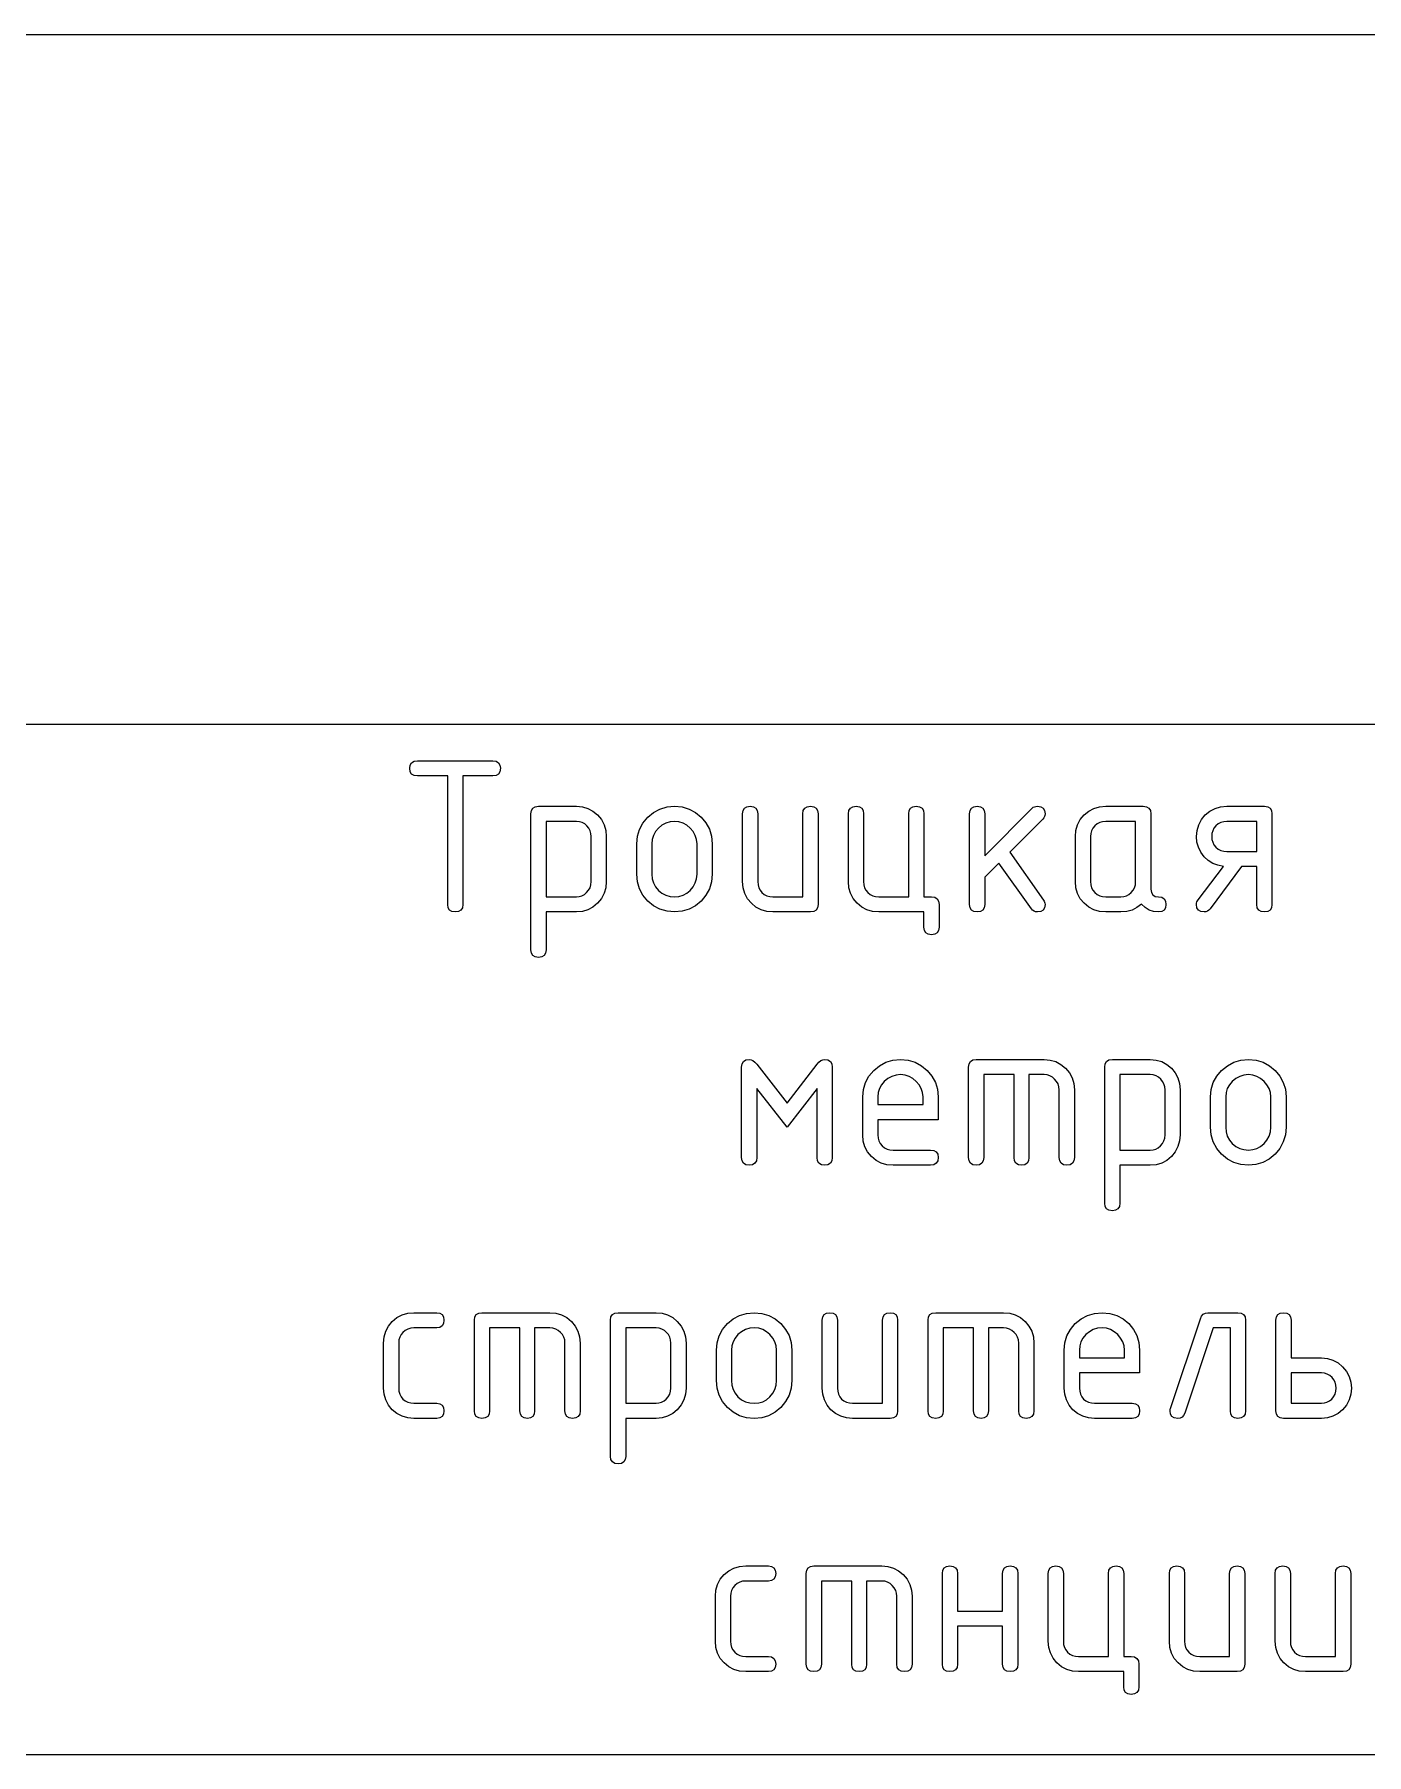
# Model space of a CAD drawing. Header units: millimetres. Extents: x 1 to 1188, y 1 to 840.
# Drawn here: x 1064.93 to 1084.31, y 35.69 to 60.71 of the extents above; entities that cross this region are included whole.
import ezdxf

# ---------------------------------------------------------------- set-up
doc = ezdxf.new("R2010")
doc.units = ezdxf.units.MM
doc.layers.add('GEOMETRY', color=7, linetype='Continuous')
doc.layers.add('TEXT_OUTLINE', color=7, linetype='Continuous')

msp = doc.modelspace()

# ---------------------------------------------------------------- linework, layer by layer
at = {"layer": 'GEOMETRY'}
for points in [[(999.815, 60.714), (1184.79, 60.714)], [(999.815, 50.68), (1064.776, 50.68), (1184.79, 50.68)], [(1070.503, 50.149), (1071.6, 50.149)], [(1070.944, 48.06), (1070.944, 49.928), (1070.503, 49.928)], [(1071.6, 49.928), (1071.165, 49.928), (1071.165, 48.06)], [(1072.154, 47.398), (1072.154, 49.377)], [(1072.265, 49.487), (1072.816, 49.487)], [(1075.233, 48.391), (1075.233, 49.377)], [(1075.454, 49.377), (1075.454, 48.391)], [(1075.674, 48.17), (1076.109, 48.17), (1076.109, 49.377)], [(1076.33, 49.377), (1076.33, 48.06)], [(1076.772, 48.391), (1076.772, 49.377)], [(1076.993, 49.377), (1076.993, 48.391)], [(1077.213, 48.17), (1077.649, 48.17), (1077.649, 49.377)], [(1077.869, 49.377), (1077.869, 48.17), (1077.98, 48.17)], [(1078.534, 48.06), (1078.534, 49.377)], [(1078.754, 48.765), (1079.443, 49.46)], [(1078.754, 49.377), (1078.754, 48.765)], [(1079.597, 49.3), (1079.118, 48.82), (1079.609, 48.12)], [(1080.514, 49.487), (1081.06, 49.487)], [(1081.17, 49.377), (1081.17, 48.28)], [(1082.275, 49.487), (1082.821, 49.487)], [(1082.931, 49.377), (1082.931, 48.06)], [(1072.375, 49.267), (1072.375, 48.17), (1072.816, 48.17)], [(1072.816, 49.267), (1072.375, 49.267)], [(1073.031, 48.391), (1073.031, 49.046)], [(1073.251, 49.046), (1073.251, 48.391)], [(1080.073, 48.391), (1080.073, 49.046)], [(1080.294, 49.046), (1080.294, 48.391)], [(1080.949, 49.267), (1080.514, 49.267)], [(1080.949, 48.391), (1080.949, 49.267)], [(1082.275, 48.831), (1082.711, 48.831), (1082.711, 49.267), (1082.275, 49.267)], [(1073.694, 48.501), (1073.694, 48.942)], [(1073.914, 48.942), (1073.914, 48.501)], [(1074.57, 48.501), (1074.57, 48.942)], [(1074.791, 48.942), (1074.791, 48.501)], [(1079.432, 47.994), (1078.958, 48.661), (1078.754, 48.457), (1078.754, 48.06)], [(1081.856, 48.126), (1082.226, 48.611)], [(1082.711, 48.06), (1082.711, 48.611), (1082.49, 48.611), (1082.033, 47.994)], [(1078.09, 48.06), (1078.09, 47.729)], [(1080.514, 48.17), (1080.734, 48.17)], [(1072.816, 47.95), (1072.375, 47.95), (1072.375, 47.398)], [(1076.22, 47.95), (1075.674, 47.95)], [(1077.869, 47.729), (1077.869, 47.95), (1077.213, 47.95)], [(1080.734, 47.95), (1080.514, 47.95)], [(1078.63, 45.804), (1079.617, 45.804)], [(1080.61, 45.804), (1081.161, 45.804)], [(1075.219, 44.377), (1075.219, 45.694)], [(1075.44, 45.738), (1075.88, 45.171), (1076.316, 45.738)], [(1076.536, 45.694), (1076.536, 44.377)], [(1078.52, 44.377), (1078.52, 45.694)], [(1079.181, 44.377), (1079.181, 45.584), (1078.74, 45.584), (1078.74, 44.377)], [(1079.617, 45.584), (1079.396, 45.584), (1079.396, 44.377)], [(1080.499, 43.715), (1080.499, 45.694)], [(1080.72, 45.584), (1080.72, 44.487), (1081.161, 44.487)], [(1081.161, 45.584), (1080.72, 45.584)], [(1075.88, 44.818), (1075.44, 45.38), (1075.44, 44.377)], [(1076.316, 44.377), (1076.316, 45.38), (1075.88, 44.818)], [(1079.837, 44.377), (1079.837, 45.363)], [(1080.058, 45.363), (1080.058, 44.377)], [(1081.376, 44.708), (1081.376, 45.363)], [(1081.596, 45.363), (1081.596, 44.708)], [(1076.98, 44.708), (1076.98, 45.259)], [(1077.201, 45.259), (1077.201, 45.148), (1077.857, 45.148), (1077.857, 45.259)], [(1078.077, 45.259), (1078.077, 44.928), (1077.201, 44.928)], [(1082.039, 44.818), (1082.039, 45.259)], [(1082.259, 45.259), (1082.259, 44.818)], [(1082.915, 44.818), (1082.915, 45.259)], [(1083.136, 45.259), (1083.136, 44.818)], [(1077.201, 44.928), (1077.201, 44.708)], [(1077.421, 44.487), (1077.967, 44.487)], [(1077.967, 44.267), (1077.421, 44.267)], [(1081.161, 44.267), (1080.72, 44.267), (1080.72, 43.715)], [(1070.453, 42.121), (1070.784, 42.121)], [(1071.443, 42.121), (1072.43, 42.121)], [(1073.423, 42.121), (1073.974, 42.121)], [(1078.041, 42.121), (1079.028, 42.121)], [(1081.455, 40.727), (1081.891, 42.033)], [(1082.001, 42.121), (1082.437, 42.121)], [(1070.784, 41.901), (1070.453, 41.901)], [(1071.333, 40.694), (1071.333, 42.011)], [(1071.994, 40.694), (1071.994, 41.901), (1071.553, 41.901), (1071.553, 40.694)], [(1072.43, 41.901), (1072.209, 41.901), (1072.209, 40.694)], [(1073.313, 40.032), (1073.313, 42.011)], [(1073.533, 41.901), (1073.533, 40.804), (1073.974, 40.804)], [(1073.974, 41.901), (1073.533, 41.901)], [(1076.391, 41.025), (1076.391, 42.011)], [(1076.612, 42.011), (1076.612, 41.025)], [(1076.832, 40.804), (1077.268, 40.804), (1077.268, 42.011)], [(1077.488, 42.011), (1077.488, 40.694)], [(1077.931, 40.694), (1077.931, 42.011)], [(1078.592, 40.694), (1078.592, 41.901), (1078.151, 41.901), (1078.151, 40.694)], [(1079.028, 41.901), (1078.807, 41.901), (1078.807, 40.694)], [(1082.326, 40.694), (1082.326, 41.901), (1082.078, 41.901), (1081.665, 40.661)], [(1082.547, 42.011), (1082.547, 40.694)], [(1082.989, 40.694), (1082.989, 42.011)], [(1083.21, 42.011), (1083.21, 41.465), (1083.651, 41.465)], [(1070.012, 41.025), (1070.012, 41.68)], [(1070.233, 41.68), (1070.233, 41.025)], [(1072.65, 40.694), (1072.65, 41.68)], [(1072.871, 41.68), (1072.871, 40.694)], [(1074.189, 41.025), (1074.189, 41.68)], [(1074.41, 41.68), (1074.41, 41.025)], [(1074.852, 41.135), (1074.852, 41.576)], [(1075.073, 41.576), (1075.073, 41.135)], [(1075.728, 41.135), (1075.728, 41.576)], [(1075.949, 41.576), (1075.949, 41.135)], [(1079.248, 40.694), (1079.248, 41.68)], [(1079.469, 41.68), (1079.469, 40.694)], [(1079.91, 41.025), (1079.91, 41.576)], [(1080.131, 41.576), (1080.131, 41.465), (1080.787, 41.465), (1080.787, 41.576)], [(1081.007, 41.576), (1081.007, 41.245), (1080.131, 41.245)], [(1080.131, 41.245), (1080.131, 41.025)], [(1083.651, 41.245), (1083.21, 41.245), (1083.21, 40.804), (1083.651, 40.804)], [(1070.453, 40.804), (1070.784, 40.804)], [(1080.351, 40.804), (1080.897, 40.804)], [(1070.784, 40.584), (1070.453, 40.584)], [(1073.974, 40.584), (1073.533, 40.584), (1073.533, 40.032)], [(1077.378, 40.584), (1076.832, 40.584)], [(1080.897, 40.584), (1080.351, 40.584)], [(1083.651, 40.584), (1083.099, 40.584)], [(1075.279, 38.438), (1075.61, 38.438)], [(1076.159, 37.011), (1076.159, 38.328)], [(1076.269, 38.438), (1077.256, 38.438)], [(1078.139, 37.011), (1078.139, 38.328)], [(1078.359, 38.328), (1078.359, 37.782), (1079.015, 37.782), (1079.015, 38.328)], [(1079.236, 38.328), (1079.236, 37.011)], [(1079.678, 37.342), (1079.678, 38.328)], [(1079.899, 38.328), (1079.899, 37.342)], [(1080.119, 37.121), (1080.554, 37.121), (1080.554, 38.328)], [(1080.775, 38.328), (1080.775, 37.121), (1080.885, 37.121)], [(1081.439, 37.342), (1081.439, 38.328)], [(1081.66, 38.328), (1081.66, 37.342)], [(1081.88, 37.121), (1082.316, 37.121), (1082.316, 38.328)], [(1082.536, 38.328), (1082.536, 37.011)], [(1082.979, 37.342), (1082.979, 38.328)], [(1083.199, 38.328), (1083.199, 37.342)], [(1083.42, 37.121), (1083.855, 37.121), (1083.855, 38.328)], [(1084.076, 38.328), (1084.076, 37.011)], [(1075.61, 38.218), (1075.279, 38.218)], [(1076.82, 37.011), (1076.82, 38.218), (1076.379, 38.218), (1076.379, 37.011)], [(1077.256, 38.218), (1077.035, 38.218), (1077.035, 37.011)], [(1074.838, 37.342), (1074.838, 37.997)], [(1075.059, 37.997), (1075.059, 37.342)], [(1077.476, 37.011), (1077.476, 37.997)], [(1077.697, 37.997), (1077.697, 37.011)], [(1078.359, 37.562), (1078.359, 37.011)], [(1079.015, 37.011), (1079.015, 37.562), (1078.359, 37.562)], [(1075.279, 37.121), (1075.61, 37.121)], [(1075.61, 36.901), (1075.279, 36.901)], [(1080.775, 36.68), (1080.775, 36.901), (1080.119, 36.901)], [(1080.995, 37.011), (1080.995, 36.68)], [(1082.426, 36.901), (1081.88, 36.901)], [(1083.965, 36.901), (1083.42, 36.901)], [(999.815, 35.694), (1184.79, 35.694)]]:
    msp.add_lwpolyline(points, dxfattribs=at)
at = {"layer": 'TEXT_OUTLINE'}
for points in [[(1070.393, 50.039), (1070.4, 50.087), (1070.42, 50.121), (1070.455, 50.142), (1070.503, 50.149)], [(1071.6, 50.149), (1071.648, 50.142), (1071.683, 50.121), (1071.703, 50.087), (1071.71, 50.039)], [(1070.503, 49.928), (1070.455, 49.935), (1070.42, 49.956), (1070.4, 49.99), (1070.393, 50.039)], [(1071.71, 50.039), (1071.703, 49.99), (1071.683, 49.956), (1071.648, 49.935), (1071.6, 49.928)], [(1072.154, 49.377), (1072.161, 49.425), (1072.181, 49.46), (1072.216, 49.48), (1072.265, 49.487)], [(1072.816, 49.487), (1072.903, 49.479), (1072.984, 49.456), (1073.057, 49.416), (1073.124, 49.361)], [(1073.124, 49.361), (1073.18, 49.293), (1073.219, 49.218), (1073.243, 49.136), (1073.251, 49.046)], [(1073.694, 48.942), (1073.704, 49.05), (1073.733, 49.151), (1073.783, 49.243), (1073.854, 49.328)], [(1073.854, 49.328), (1073.938, 49.397), (1074.031, 49.447), (1074.134, 49.477), (1074.245, 49.487)], [(1074.245, 49.487), (1074.356, 49.477), (1074.457, 49.447), (1074.549, 49.397), (1074.631, 49.328)], [(1074.631, 49.328), (1074.7, 49.245), (1074.75, 49.154), (1074.781, 49.053), (1074.791, 48.942)], [(1075.233, 49.377), (1075.24, 49.425), (1075.26, 49.46), (1075.295, 49.48), (1075.343, 49.487)], [(1075.343, 49.487), (1075.391, 49.48), (1075.426, 49.46), (1075.447, 49.425), (1075.454, 49.377)], [(1076.109, 49.377), (1076.116, 49.425), (1076.137, 49.46), (1076.171, 49.48), (1076.22, 49.487)], [(1076.22, 49.487), (1076.268, 49.48), (1076.302, 49.46), (1076.323, 49.425), (1076.33, 49.377)], [(1076.772, 49.377), (1076.779, 49.425), (1076.8, 49.46), (1076.834, 49.48), (1076.883, 49.487)], [(1076.883, 49.487), (1076.931, 49.48), (1076.965, 49.46), (1076.986, 49.425), (1076.993, 49.377)], [(1077.649, 49.377), (1077.656, 49.425), (1077.676, 49.46), (1077.71, 49.48), (1077.759, 49.487)], [(1077.759, 49.487), (1077.807, 49.48), (1077.842, 49.46), (1077.862, 49.425), (1077.869, 49.377)], [(1078.534, 49.377), (1078.54, 49.425), (1078.561, 49.46), (1078.595, 49.48), (1078.644, 49.487)], [(1078.644, 49.487), (1078.692, 49.48), (1078.726, 49.46), (1078.747, 49.425), (1078.754, 49.377)], [(1079.443, 49.46), (1079.46, 49.472), (1079.479, 49.48), (1079.499, 49.486), (1079.52, 49.487)], [(1079.52, 49.487), (1079.568, 49.48), (1079.603, 49.46), (1079.624, 49.425), (1079.631, 49.377)], [(1079.631, 49.377), (1079.628, 49.355), (1079.622, 49.336), (1079.612, 49.317), (1079.597, 49.3)], [(1080.073, 49.046), (1080.081, 49.136), (1080.104, 49.218), (1080.144, 49.293), (1080.2, 49.361)], [(1080.2, 49.361), (1080.267, 49.416), (1080.341, 49.456), (1080.424, 49.479), (1080.514, 49.487)], [(1081.06, 49.487), (1081.108, 49.48), (1081.142, 49.46), (1081.163, 49.425), (1081.17, 49.377)], [(1081.834, 49.046), (1081.842, 49.136), (1081.866, 49.218), (1081.905, 49.293), (1081.961, 49.361)], [(1081.961, 49.361), (1082.028, 49.416), (1082.103, 49.456), (1082.185, 49.479), (1082.275, 49.487)], [(1082.821, 49.487), (1082.869, 49.48), (1082.903, 49.46), (1082.924, 49.425), (1082.931, 49.377)], [(1072.97, 49.201), (1072.937, 49.23), (1072.901, 49.25), (1072.86, 49.263), (1072.816, 49.267)], [(1073.031, 49.046), (1073.027, 49.091), (1073.015, 49.131), (1072.996, 49.168), (1072.97, 49.201)], [(1074.008, 49.168), (1073.966, 49.118), (1073.937, 49.064), (1073.92, 49.005), (1073.914, 48.942)], [(1074.245, 49.267), (1074.178, 49.261), (1074.117, 49.242), (1074.06, 49.211), (1074.008, 49.168)], [(1074.471, 49.168), (1074.421, 49.211), (1074.367, 49.242), (1074.308, 49.261), (1074.245, 49.267)], [(1074.57, 48.942), (1074.564, 49.005), (1074.545, 49.064), (1074.514, 49.118), (1074.471, 49.168)], [(1080.354, 49.201), (1080.327, 49.168), (1080.308, 49.131), (1080.297, 49.091), (1080.294, 49.046)], [(1080.514, 49.267), (1080.468, 49.263), (1080.427, 49.25), (1080.389, 49.23), (1080.354, 49.201)], [(1081.945, 48.754), (1081.896, 48.82), (1081.861, 48.891), (1081.841, 48.966), (1081.834, 49.046)], [(1082.115, 49.201), (1082.088, 49.168), (1082.07, 49.131), (1082.058, 49.091), (1082.055, 49.046)], [(1082.055, 49.046), (1082.058, 49.004), (1082.07, 48.964), (1082.088, 48.927), (1082.115, 48.892)], [(1082.275, 49.267), (1082.23, 49.263), (1082.188, 49.25), (1082.15, 49.23), (1082.115, 49.201)], [(1082.115, 48.892), (1082.15, 48.865), (1082.188, 48.846), (1082.23, 48.835), (1082.275, 48.831)], [(1082.226, 48.611), (1082.144, 48.628), (1082.07, 48.657), (1082.003, 48.7), (1081.945, 48.754)], [(1072.965, 48.231), (1072.994, 48.265), (1073.014, 48.303), (1073.027, 48.345), (1073.031, 48.391)], [(1073.251, 48.391), (1073.243, 48.303), (1073.219, 48.221), (1073.18, 48.146), (1073.124, 48.076)], [(1073.854, 48.109), (1073.783, 48.194), (1073.733, 48.287), (1073.704, 48.389), (1073.694, 48.501)], [(1073.914, 48.501), (1073.92, 48.434), (1073.937, 48.372), (1073.966, 48.316), (1074.008, 48.264)], [(1074.471, 48.264), (1074.514, 48.316), (1074.545, 48.372), (1074.564, 48.434), (1074.57, 48.501)], [(1074.791, 48.501), (1074.781, 48.389), (1074.75, 48.287), (1074.7, 48.194), (1074.631, 48.109)], [(1075.36, 48.076), (1075.304, 48.143), (1075.264, 48.218), (1075.241, 48.3), (1075.233, 48.391)], [(1075.454, 48.391), (1075.457, 48.345), (1075.468, 48.303), (1075.487, 48.265), (1075.514, 48.231)], [(1076.899, 48.076), (1076.843, 48.146), (1076.804, 48.221), (1076.78, 48.303), (1076.772, 48.391)], [(1076.993, 48.391), (1076.997, 48.345), (1077.008, 48.303), (1077.027, 48.265), (1077.054, 48.231)], [(1080.2, 48.076), (1080.144, 48.143), (1080.104, 48.218), (1080.081, 48.3), (1080.073, 48.391)], [(1080.294, 48.391), (1080.297, 48.345), (1080.308, 48.303), (1080.327, 48.265), (1080.354, 48.231)], [(1080.883, 48.231), (1080.912, 48.265), (1080.933, 48.303), (1080.945, 48.345), (1080.949, 48.391)], [(1071.054, 47.95), (1071.006, 47.956), (1070.971, 47.977), (1070.951, 48.011), (1070.944, 48.06)], [(1071.165, 48.06), (1071.158, 48.011), (1071.137, 47.977), (1071.103, 47.956), (1071.054, 47.95)], [(1072.816, 48.17), (1072.858, 48.174), (1072.896, 48.185), (1072.932, 48.204), (1072.965, 48.231)], [(1073.124, 48.076), (1073.057, 48.02), (1072.984, 47.981), (1072.903, 47.957), (1072.816, 47.95)], [(1074.245, 47.95), (1074.134, 47.959), (1074.031, 47.989), (1073.938, 48.039), (1073.854, 48.109)], [(1074.008, 48.264), (1074.06, 48.222), (1074.117, 48.193), (1074.178, 48.176), (1074.245, 48.17)], [(1074.245, 48.17), (1074.308, 48.176), (1074.367, 48.193), (1074.421, 48.222), (1074.471, 48.264)], [(1074.631, 48.109), (1074.546, 48.039), (1074.454, 47.989), (1074.353, 47.959), (1074.245, 47.95)], [(1075.674, 47.95), (1075.584, 47.957), (1075.501, 47.981), (1075.427, 48.02), (1075.36, 48.076)], [(1075.514, 48.231), (1075.549, 48.204), (1075.587, 48.185), (1075.628, 48.174), (1075.674, 48.17)], [(1076.33, 48.06), (1076.323, 48.011), (1076.302, 47.977), (1076.268, 47.956), (1076.22, 47.95)], [(1077.213, 47.95), (1077.123, 47.957), (1077.041, 47.981), (1076.966, 48.02), (1076.899, 48.076)], [(1077.054, 48.231), (1077.088, 48.204), (1077.126, 48.185), (1077.168, 48.174), (1077.213, 48.17)], [(1077.98, 48.17), (1078.028, 48.163), (1078.062, 48.142), (1078.083, 48.108), (1078.09, 48.06)], [(1078.644, 47.95), (1078.595, 47.956), (1078.561, 47.977), (1078.54, 48.011), (1078.534, 48.06)], [(1078.754, 48.06), (1078.747, 48.011), (1078.726, 47.977), (1078.692, 47.956), (1078.644, 47.95)], [(1079.631, 48.06), (1079.624, 48.011), (1079.603, 47.977), (1079.568, 47.956), (1079.52, 47.95)], [(1079.609, 48.12), (1079.618, 48.106), (1079.625, 48.091), (1079.629, 48.076), (1079.631, 48.06)], [(1080.514, 47.95), (1080.424, 47.957), (1080.341, 47.981), (1080.267, 48.02), (1080.2, 48.076)], [(1080.354, 48.231), (1080.389, 48.204), (1080.427, 48.185), (1080.468, 48.174), (1080.514, 48.17)], [(1080.734, 48.17), (1080.776, 48.174), (1080.815, 48.185), (1080.851, 48.204), (1080.883, 48.231)], [(1081.032, 48.065), (1080.968, 48.015), (1080.897, 47.978), (1080.819, 47.957), (1080.734, 47.95)], [(1081.28, 47.95), (1081.209, 47.957), (1081.144, 47.978), (1081.085, 48.015), (1081.032, 48.065)], [(1081.17, 48.28), (1081.177, 48.232), (1081.197, 48.197), (1081.232, 48.177), (1081.28, 48.17)], [(1081.28, 48.17), (1081.328, 48.163), (1081.363, 48.142), (1081.383, 48.108), (1081.39, 48.06)], [(1081.39, 48.06), (1081.383, 48.011), (1081.363, 47.977), (1081.328, 47.956), (1081.28, 47.95)], [(1081.834, 48.06), (1081.836, 48.078), (1081.84, 48.095), (1081.846, 48.111), (1081.856, 48.126)], [(1081.945, 47.95), (1081.896, 47.956), (1081.861, 47.977), (1081.841, 48.011), (1081.834, 48.06)], [(1082.821, 47.95), (1082.772, 47.956), (1082.738, 47.977), (1082.717, 48.011), (1082.711, 48.06)], [(1082.931, 48.06), (1082.924, 48.011), (1082.903, 47.977), (1082.869, 47.956), (1082.821, 47.95)], [(1079.52, 47.95), (1079.494, 47.952), (1079.471, 47.96), (1079.45, 47.974), (1079.432, 47.994)], [(1082.033, 47.994), (1082.015, 47.974), (1081.994, 47.96), (1081.97, 47.952), (1081.945, 47.95)], [(1077.98, 47.619), (1077.931, 47.626), (1077.897, 47.647), (1077.876, 47.681), (1077.869, 47.729)], [(1078.09, 47.729), (1078.083, 47.681), (1078.062, 47.647), (1078.028, 47.626), (1077.98, 47.619)], [(1072.265, 47.288), (1072.216, 47.295), (1072.181, 47.316), (1072.161, 47.35), (1072.154, 47.398)], [(1072.375, 47.398), (1072.368, 47.35), (1072.347, 47.316), (1072.313, 47.295), (1072.265, 47.288)], [(1075.219, 45.694), (1075.226, 45.742), (1075.246, 45.777), (1075.281, 45.797), (1075.329, 45.804)], [(1075.329, 45.804), (1075.356, 45.8), (1075.384, 45.788), (1075.412, 45.767), (1075.44, 45.738)], [(1076.316, 45.738), (1076.343, 45.767), (1076.371, 45.788), (1076.398, 45.8), (1076.426, 45.804)], [(1076.426, 45.804), (1076.474, 45.797), (1076.509, 45.777), (1076.529, 45.742), (1076.536, 45.694)], [(1077.14, 45.645), (1077.224, 45.714), (1077.318, 45.764), (1077.42, 45.794), (1077.531, 45.804)], [(1077.531, 45.804), (1077.642, 45.794), (1077.744, 45.764), (1077.835, 45.714), (1077.917, 45.645)], [(1078.52, 45.694), (1078.526, 45.742), (1078.547, 45.777), (1078.581, 45.797), (1078.63, 45.804)], [(1079.617, 45.804), (1079.706, 45.796), (1079.788, 45.773), (1079.863, 45.733), (1079.931, 45.678)], [(1080.499, 45.694), (1080.506, 45.742), (1080.527, 45.777), (1080.561, 45.797), (1080.61, 45.804)], [(1081.161, 45.804), (1081.248, 45.796), (1081.329, 45.773), (1081.402, 45.733), (1081.469, 45.678)], [(1082.199, 45.645), (1082.283, 45.714), (1082.376, 45.764), (1082.479, 45.794), (1082.59, 45.804)], [(1082.59, 45.804), (1082.701, 45.794), (1082.802, 45.764), (1082.894, 45.714), (1082.976, 45.645)], [(1076.98, 45.259), (1076.99, 45.367), (1077.02, 45.468), (1077.07, 45.56), (1077.14, 45.645)], [(1077.531, 45.584), (1077.465, 45.578), (1077.403, 45.559), (1077.346, 45.528), (1077.294, 45.485)], [(1077.757, 45.485), (1077.708, 45.528), (1077.654, 45.559), (1077.595, 45.578), (1077.531, 45.584)], [(1077.917, 45.645), (1077.987, 45.562), (1078.037, 45.471), (1078.067, 45.37), (1078.077, 45.259)], [(1079.771, 45.518), (1079.738, 45.547), (1079.701, 45.567), (1079.661, 45.58), (1079.617, 45.584)], [(1079.931, 45.678), (1079.986, 45.61), (1080.026, 45.535), (1080.05, 45.453), (1080.058, 45.363)], [(1081.315, 45.518), (1081.282, 45.547), (1081.246, 45.567), (1081.205, 45.58), (1081.161, 45.584)], [(1081.469, 45.678), (1081.525, 45.61), (1081.564, 45.535), (1081.588, 45.453), (1081.596, 45.363)], [(1082.039, 45.259), (1082.049, 45.367), (1082.078, 45.468), (1082.128, 45.56), (1082.199, 45.645)], [(1082.59, 45.584), (1082.523, 45.578), (1082.462, 45.559), (1082.405, 45.528), (1082.353, 45.485)], [(1082.816, 45.485), (1082.766, 45.528), (1082.712, 45.559), (1082.654, 45.578), (1082.59, 45.584)], [(1082.976, 45.645), (1083.046, 45.562), (1083.096, 45.471), (1083.126, 45.37), (1083.136, 45.259)], [(1077.294, 45.485), (1077.253, 45.435), (1077.224, 45.381), (1077.206, 45.322), (1077.201, 45.259)], [(1077.857, 45.259), (1077.851, 45.322), (1077.832, 45.381), (1077.801, 45.435), (1077.757, 45.485)], [(1079.837, 45.363), (1079.833, 45.408), (1079.821, 45.448), (1079.8, 45.485), (1079.771, 45.518)], [(1081.376, 45.363), (1081.372, 45.408), (1081.36, 45.448), (1081.341, 45.485), (1081.315, 45.518)], [(1082.353, 45.485), (1082.312, 45.435), (1082.282, 45.381), (1082.265, 45.322), (1082.259, 45.259)], [(1082.915, 45.259), (1082.909, 45.322), (1082.89, 45.381), (1082.859, 45.435), (1082.816, 45.485)], [(1082.199, 44.426), (1082.128, 44.511), (1082.078, 44.604), (1082.049, 44.706), (1082.039, 44.818)], [(1082.259, 44.818), (1082.265, 44.751), (1082.282, 44.689), (1082.312, 44.633), (1082.353, 44.581)], [(1082.816, 44.581), (1082.859, 44.633), (1082.89, 44.689), (1082.909, 44.751), (1082.915, 44.818)], [(1083.136, 44.818), (1083.126, 44.706), (1083.096, 44.604), (1083.046, 44.511), (1082.976, 44.426)], [(1077.107, 44.393), (1077.051, 44.46), (1077.012, 44.535), (1076.988, 44.617), (1076.98, 44.708)], [(1077.201, 44.708), (1077.204, 44.662), (1077.216, 44.62), (1077.234, 44.582), (1077.261, 44.548)], [(1077.261, 44.548), (1077.296, 44.521), (1077.334, 44.502), (1077.376, 44.491), (1077.421, 44.487)], [(1081.161, 44.487), (1081.203, 44.491), (1081.241, 44.502), (1081.277, 44.521), (1081.31, 44.548)], [(1081.31, 44.548), (1081.339, 44.582), (1081.359, 44.62), (1081.372, 44.662), (1081.376, 44.708)], [(1081.596, 44.708), (1081.588, 44.62), (1081.564, 44.538), (1081.525, 44.463), (1081.469, 44.393)], [(1082.353, 44.581), (1082.405, 44.539), (1082.462, 44.51), (1082.523, 44.493), (1082.59, 44.487)], [(1082.59, 44.487), (1082.654, 44.493), (1082.712, 44.51), (1082.766, 44.539), (1082.816, 44.581)], [(1075.329, 44.267), (1075.281, 44.273), (1075.246, 44.294), (1075.226, 44.328), (1075.219, 44.377)], [(1075.44, 44.377), (1075.433, 44.328), (1075.412, 44.294), (1075.377, 44.273), (1075.329, 44.267)], [(1076.426, 44.267), (1076.378, 44.273), (1076.343, 44.294), (1076.323, 44.328), (1076.316, 44.377)], [(1076.536, 44.377), (1076.529, 44.328), (1076.509, 44.294), (1076.474, 44.273), (1076.426, 44.267)], [(1077.421, 44.267), (1077.331, 44.274), (1077.249, 44.298), (1077.174, 44.337), (1077.107, 44.393)], [(1077.967, 44.487), (1078.015, 44.48), (1078.049, 44.459), (1078.07, 44.425), (1078.077, 44.377)], [(1078.077, 44.377), (1078.07, 44.328), (1078.049, 44.294), (1078.015, 44.273), (1077.967, 44.267)], [(1078.63, 44.267), (1078.581, 44.273), (1078.547, 44.294), (1078.526, 44.328), (1078.52, 44.377)], [(1078.74, 44.377), (1078.733, 44.328), (1078.712, 44.294), (1078.678, 44.273), (1078.63, 44.267)], [(1079.291, 44.267), (1079.243, 44.273), (1079.208, 44.294), (1079.188, 44.328), (1079.181, 44.377)], [(1079.396, 44.377), (1079.389, 44.328), (1079.37, 44.294), (1079.337, 44.273), (1079.291, 44.267)], [(1079.947, 44.267), (1079.899, 44.273), (1079.864, 44.294), (1079.844, 44.328), (1079.837, 44.377)], [(1080.058, 44.377), (1080.051, 44.328), (1080.03, 44.294), (1079.995, 44.273), (1079.947, 44.267)], [(1081.469, 44.393), (1081.402, 44.337), (1081.329, 44.298), (1081.248, 44.274), (1081.161, 44.267)], [(1082.59, 44.267), (1082.479, 44.276), (1082.376, 44.306), (1082.283, 44.356), (1082.199, 44.426)], [(1082.976, 44.426), (1082.891, 44.356), (1082.799, 44.306), (1082.698, 44.276), (1082.59, 44.267)], [(1080.61, 43.605), (1080.561, 43.612), (1080.527, 43.633), (1080.506, 43.667), (1080.499, 43.715)], [(1080.72, 43.715), (1080.713, 43.667), (1080.692, 43.633), (1080.658, 43.612), (1080.61, 43.605)], [(1070.139, 41.995), (1070.206, 42.05), (1070.28, 42.09), (1070.363, 42.113), (1070.453, 42.121)], [(1070.784, 42.121), (1070.829, 42.114), (1070.862, 42.094), (1070.882, 42.059), (1070.888, 42.011)], [(1071.333, 42.011), (1071.34, 42.059), (1071.36, 42.094), (1071.395, 42.114), (1071.443, 42.121)], [(1072.43, 42.121), (1072.519, 42.113), (1072.601, 42.09), (1072.676, 42.05), (1072.744, 41.995)], [(1073.313, 42.011), (1073.319, 42.059), (1073.34, 42.094), (1073.374, 42.114), (1073.423, 42.121)], [(1073.974, 42.121), (1074.061, 42.113), (1074.142, 42.09), (1074.216, 42.05), (1074.283, 41.995)], [(1075.012, 41.962), (1075.096, 42.031), (1075.189, 42.081), (1075.292, 42.111), (1075.403, 42.121)], [(1075.403, 42.121), (1075.514, 42.111), (1075.615, 42.081), (1075.707, 42.031), (1075.789, 41.962)], [(1076.391, 42.011), (1076.398, 42.059), (1076.419, 42.094), (1076.453, 42.114), (1076.502, 42.121)], [(1076.502, 42.121), (1076.55, 42.114), (1076.584, 42.094), (1076.605, 42.059), (1076.612, 42.011)], [(1077.268, 42.011), (1077.275, 42.059), (1077.295, 42.094), (1077.329, 42.114), (1077.378, 42.121)], [(1077.378, 42.121), (1077.426, 42.114), (1077.461, 42.094), (1077.481, 42.059), (1077.488, 42.011)], [(1077.931, 42.011), (1077.938, 42.059), (1077.958, 42.094), (1077.992, 42.114), (1078.041, 42.121)], [(1079.028, 42.121), (1079.117, 42.113), (1079.199, 42.09), (1079.274, 42.05), (1079.342, 41.995)], [(1080.07, 41.962), (1080.155, 42.031), (1080.248, 42.081), (1080.35, 42.111), (1080.462, 42.121)], [(1080.462, 42.121), (1080.573, 42.111), (1080.674, 42.081), (1080.765, 42.031), (1080.848, 41.962)], [(1081.891, 42.033), (1081.908, 42.071), (1081.932, 42.099), (1081.963, 42.116), (1082.001, 42.121)], [(1082.437, 42.121), (1082.485, 42.114), (1082.519, 42.094), (1082.54, 42.059), (1082.547, 42.011)], [(1082.989, 42.011), (1082.996, 42.059), (1083.016, 42.094), (1083.051, 42.114), (1083.099, 42.121)], [(1083.099, 42.121), (1083.148, 42.114), (1083.182, 42.094), (1083.203, 42.059), (1083.21, 42.011)], [(1070.012, 41.68), (1070.02, 41.77), (1070.043, 41.852), (1070.083, 41.927), (1070.139, 41.995)], [(1070.293, 41.835), (1070.266, 41.802), (1070.247, 41.765), (1070.236, 41.725), (1070.233, 41.68)], [(1070.453, 41.901), (1070.407, 41.897), (1070.366, 41.884), (1070.328, 41.864), (1070.293, 41.835)], [(1070.888, 42.011), (1070.882, 41.963), (1070.862, 41.928), (1070.829, 41.908), (1070.784, 41.901)], [(1072.584, 41.835), (1072.551, 41.864), (1072.515, 41.884), (1072.474, 41.897), (1072.43, 41.901)], [(1072.65, 41.68), (1072.646, 41.725), (1072.634, 41.765), (1072.613, 41.802), (1072.584, 41.835)], [(1072.744, 41.995), (1072.799, 41.927), (1072.839, 41.852), (1072.863, 41.77), (1072.871, 41.68)], [(1074.128, 41.835), (1074.096, 41.864), (1074.059, 41.884), (1074.019, 41.897), (1073.974, 41.901)], [(1074.189, 41.68), (1074.185, 41.725), (1074.174, 41.765), (1074.155, 41.802), (1074.128, 41.835)], [(1074.283, 41.995), (1074.338, 41.927), (1074.378, 41.852), (1074.402, 41.77), (1074.41, 41.68)], [(1074.852, 41.576), (1074.862, 41.684), (1074.892, 41.785), (1074.942, 41.877), (1075.012, 41.962)], [(1075.166, 41.802), (1075.125, 41.752), (1075.096, 41.698), (1075.078, 41.639), (1075.073, 41.576)], [(1075.403, 41.901), (1075.337, 41.895), (1075.275, 41.876), (1075.218, 41.845), (1075.166, 41.802)], [(1075.629, 41.802), (1075.58, 41.845), (1075.526, 41.876), (1075.467, 41.895), (1075.403, 41.901)], [(1075.728, 41.576), (1075.722, 41.639), (1075.704, 41.698), (1075.673, 41.752), (1075.629, 41.802)], [(1075.789, 41.962), (1075.859, 41.879), (1075.909, 41.788), (1075.939, 41.687), (1075.949, 41.576)], [(1079.182, 41.835), (1079.149, 41.864), (1079.113, 41.884), (1079.072, 41.897), (1079.028, 41.901)], [(1079.248, 41.68), (1079.244, 41.725), (1079.232, 41.765), (1079.211, 41.802), (1079.182, 41.835)], [(1079.342, 41.995), (1079.397, 41.927), (1079.437, 41.852), (1079.461, 41.77), (1079.469, 41.68)], [(1079.91, 41.576), (1079.92, 41.684), (1079.95, 41.785), (1080, 41.877), (1080.07, 41.962)], [(1080.225, 41.802), (1080.183, 41.752), (1080.154, 41.698), (1080.137, 41.639), (1080.131, 41.576)], [(1080.462, 41.901), (1080.395, 41.895), (1080.333, 41.876), (1080.277, 41.845), (1080.225, 41.802)], [(1080.688, 41.802), (1080.638, 41.845), (1080.584, 41.876), (1080.525, 41.895), (1080.462, 41.901)], [(1080.787, 41.576), (1080.781, 41.639), (1080.762, 41.698), (1080.731, 41.752), (1080.688, 41.802)], [(1080.848, 41.962), (1080.917, 41.879), (1080.967, 41.788), (1080.997, 41.687), (1081.007, 41.576)], [(1083.651, 41.465), (1083.738, 41.457), (1083.818, 41.432), (1083.892, 41.391), (1083.959, 41.333)], [(1083.959, 41.333), (1084.015, 41.266), (1084.054, 41.192), (1084.078, 41.112), (1084.086, 41.025)], [(1075.012, 40.743), (1074.942, 40.828), (1074.892, 40.921), (1074.862, 41.023), (1074.852, 41.135)], [(1075.073, 41.135), (1075.078, 41.068), (1075.096, 41.006), (1075.125, 40.95), (1075.166, 40.898)], [(1075.629, 40.898), (1075.673, 40.95), (1075.704, 41.006), (1075.722, 41.068), (1075.728, 41.135)], [(1075.949, 41.135), (1075.939, 41.023), (1075.909, 40.921), (1075.859, 40.828), (1075.789, 40.743)], [(1083.805, 41.179), (1083.772, 41.208), (1083.736, 41.228), (1083.695, 41.241), (1083.651, 41.245)], [(1083.866, 41.025), (1083.862, 41.069), (1083.85, 41.109), (1083.831, 41.146), (1083.805, 41.179)], [(1070.139, 40.71), (1070.083, 40.777), (1070.043, 40.852), (1070.02, 40.934), (1070.012, 41.025)], [(1070.233, 41.025), (1070.236, 40.979), (1070.247, 40.937), (1070.266, 40.899), (1070.293, 40.865)], [(1070.293, 40.865), (1070.328, 40.838), (1070.366, 40.819), (1070.407, 40.808), (1070.453, 40.804)], [(1070.784, 40.804), (1070.829, 40.797), (1070.862, 40.776), (1070.882, 40.742), (1070.888, 40.694)], [(1073.974, 40.804), (1074.016, 40.808), (1074.055, 40.819), (1074.09, 40.838), (1074.123, 40.865)], [(1074.123, 40.865), (1074.152, 40.899), (1074.173, 40.937), (1074.185, 40.979), (1074.189, 41.025)], [(1074.41, 41.025), (1074.402, 40.937), (1074.378, 40.855), (1074.338, 40.78), (1074.283, 40.71)], [(1075.166, 40.898), (1075.218, 40.856), (1075.275, 40.827), (1075.337, 40.81), (1075.403, 40.804)], [(1075.403, 40.804), (1075.467, 40.81), (1075.526, 40.827), (1075.58, 40.856), (1075.629, 40.898)], [(1076.518, 40.71), (1076.462, 40.777), (1076.423, 40.852), (1076.399, 40.934), (1076.391, 41.025)], [(1076.612, 41.025), (1076.616, 40.979), (1076.627, 40.937), (1076.646, 40.899), (1076.673, 40.865)], [(1076.673, 40.865), (1076.707, 40.838), (1076.745, 40.819), (1076.787, 40.808), (1076.832, 40.804)], [(1080.037, 40.71), (1079.981, 40.777), (1079.942, 40.852), (1079.918, 40.934), (1079.91, 41.025)], [(1080.131, 41.025), (1080.135, 40.979), (1080.146, 40.937), (1080.165, 40.899), (1080.192, 40.865)], [(1080.192, 40.865), (1080.226, 40.838), (1080.264, 40.819), (1080.306, 40.808), (1080.351, 40.804)], [(1080.897, 40.804), (1080.945, 40.797), (1080.98, 40.776), (1081, 40.742), (1081.007, 40.694)], [(1083.651, 40.804), (1083.693, 40.808), (1083.731, 40.819), (1083.767, 40.838), (1083.8, 40.865)], [(1083.8, 40.865), (1083.828, 40.899), (1083.849, 40.937), (1083.862, 40.979), (1083.866, 41.025)], [(1084.086, 41.025), (1084.078, 40.934), (1084.054, 40.852), (1084.015, 40.777), (1083.959, 40.71)], [(1070.453, 40.584), (1070.363, 40.591), (1070.28, 40.615), (1070.206, 40.654), (1070.139, 40.71)], [(1070.888, 40.694), (1070.882, 40.645), (1070.862, 40.611), (1070.829, 40.59), (1070.784, 40.584)], [(1071.443, 40.584), (1071.395, 40.59), (1071.36, 40.611), (1071.34, 40.645), (1071.333, 40.694)], [(1071.553, 40.694), (1071.547, 40.645), (1071.526, 40.611), (1071.491, 40.59), (1071.443, 40.584)], [(1072.105, 40.584), (1072.056, 40.59), (1072.022, 40.611), (1072.001, 40.645), (1071.994, 40.694)], [(1072.209, 40.694), (1072.203, 40.645), (1072.183, 40.611), (1072.15, 40.59), (1072.105, 40.584)], [(1072.761, 40.584), (1072.712, 40.59), (1072.678, 40.611), (1072.657, 40.645), (1072.65, 40.694)], [(1072.871, 40.694), (1072.864, 40.645), (1072.843, 40.611), (1072.809, 40.59), (1072.761, 40.584)], [(1074.283, 40.71), (1074.216, 40.654), (1074.142, 40.615), (1074.061, 40.591), (1073.974, 40.584)], [(1075.403, 40.584), (1075.292, 40.593), (1075.189, 40.623), (1075.096, 40.673), (1075.012, 40.743)], [(1075.789, 40.743), (1075.705, 40.673), (1075.612, 40.623), (1075.512, 40.593), (1075.403, 40.584)], [(1076.832, 40.584), (1076.742, 40.591), (1076.66, 40.615), (1076.585, 40.654), (1076.518, 40.71)], [(1077.488, 40.694), (1077.481, 40.645), (1077.461, 40.611), (1077.426, 40.59), (1077.378, 40.584)], [(1078.041, 40.584), (1077.992, 40.59), (1077.958, 40.611), (1077.938, 40.645), (1077.931, 40.694)], [(1078.151, 40.694), (1078.144, 40.645), (1078.124, 40.611), (1078.089, 40.59), (1078.041, 40.584)], [(1078.702, 40.584), (1078.654, 40.59), (1078.619, 40.611), (1078.599, 40.645), (1078.592, 40.694)], [(1078.807, 40.694), (1078.801, 40.645), (1078.781, 40.611), (1078.748, 40.59), (1078.702, 40.584)], [(1079.358, 40.584), (1079.31, 40.59), (1079.275, 40.611), (1079.255, 40.645), (1079.248, 40.694)], [(1079.469, 40.694), (1079.462, 40.645), (1079.441, 40.611), (1079.406, 40.59), (1079.358, 40.584)], [(1080.351, 40.584), (1080.261, 40.591), (1080.179, 40.615), (1080.104, 40.654), (1080.037, 40.71)], [(1081.007, 40.694), (1081, 40.645), (1080.98, 40.611), (1080.945, 40.59), (1080.897, 40.584)], [(1081.45, 40.694), (1081.45, 40.704), (1081.451, 40.712), (1081.453, 40.72), (1081.455, 40.727)], [(1081.56, 40.584), (1081.511, 40.59), (1081.477, 40.611), (1081.457, 40.645), (1081.45, 40.694)], [(1081.665, 40.661), (1081.647, 40.627), (1081.624, 40.603), (1081.595, 40.588), (1081.56, 40.584)], [(1082.437, 40.584), (1082.388, 40.59), (1082.353, 40.611), (1082.333, 40.645), (1082.326, 40.694)], [(1082.547, 40.694), (1082.54, 40.645), (1082.519, 40.611), (1082.485, 40.59), (1082.437, 40.584)], [(1083.099, 40.584), (1083.051, 40.59), (1083.016, 40.611), (1082.996, 40.645), (1082.989, 40.694)], [(1083.959, 40.71), (1083.892, 40.654), (1083.818, 40.615), (1083.738, 40.591), (1083.651, 40.584)], [(1073.423, 39.922), (1073.374, 39.929), (1073.34, 39.95), (1073.319, 39.984), (1073.313, 40.032)], [(1073.533, 40.032), (1073.526, 39.984), (1073.505, 39.95), (1073.471, 39.929), (1073.423, 39.922)], [(1074.838, 37.997), (1074.846, 38.087), (1074.869, 38.169), (1074.909, 38.244), (1074.965, 38.312)], [(1074.965, 38.312), (1075.032, 38.367), (1075.106, 38.407), (1075.189, 38.43), (1075.279, 38.438)], [(1075.61, 38.438), (1075.655, 38.431), (1075.688, 38.411), (1075.708, 38.376), (1075.714, 38.328)], [(1075.714, 38.328), (1075.708, 38.28), (1075.688, 38.245), (1075.655, 38.225), (1075.61, 38.218)], [(1076.159, 38.328), (1076.166, 38.376), (1076.186, 38.411), (1076.221, 38.431), (1076.269, 38.438)], [(1077.256, 38.438), (1077.345, 38.43), (1077.427, 38.407), (1077.502, 38.367), (1077.57, 38.312)], [(1077.57, 38.312), (1077.625, 38.244), (1077.665, 38.169), (1077.689, 38.087), (1077.697, 37.997)], [(1078.139, 38.328), (1078.145, 38.376), (1078.166, 38.411), (1078.2, 38.431), (1078.249, 38.438)], [(1078.249, 38.438), (1078.297, 38.431), (1078.331, 38.411), (1078.352, 38.376), (1078.359, 38.328)], [(1079.015, 38.328), (1079.022, 38.376), (1079.042, 38.411), (1079.077, 38.431), (1079.125, 38.438)], [(1079.125, 38.438), (1079.173, 38.431), (1079.208, 38.411), (1079.229, 38.376), (1079.236, 38.328)], [(1079.678, 38.328), (1079.685, 38.376), (1079.705, 38.411), (1079.74, 38.431), (1079.788, 38.438)], [(1079.788, 38.438), (1079.836, 38.431), (1079.871, 38.411), (1079.892, 38.376), (1079.899, 38.328)], [(1080.554, 38.328), (1080.561, 38.376), (1080.582, 38.411), (1080.616, 38.431), (1080.665, 38.438)], [(1080.665, 38.438), (1080.713, 38.431), (1080.747, 38.411), (1080.768, 38.376), (1080.775, 38.328)], [(1081.439, 38.328), (1081.446, 38.376), (1081.466, 38.411), (1081.501, 38.431), (1081.55, 38.438)], [(1081.55, 38.438), (1081.598, 38.431), (1081.632, 38.411), (1081.653, 38.376), (1081.66, 38.328)], [(1082.316, 38.328), (1082.322, 38.376), (1082.343, 38.411), (1082.377, 38.431), (1082.426, 38.438)], [(1082.426, 38.438), (1082.474, 38.431), (1082.508, 38.411), (1082.529, 38.376), (1082.536, 38.328)], [(1082.979, 38.328), (1082.985, 38.376), (1083.006, 38.411), (1083.04, 38.431), (1083.089, 38.438)], [(1083.089, 38.438), (1083.137, 38.431), (1083.171, 38.411), (1083.192, 38.376), (1083.199, 38.328)], [(1083.855, 38.328), (1083.862, 38.376), (1083.882, 38.411), (1083.917, 38.431), (1083.965, 38.438)], [(1083.965, 38.438), (1084.013, 38.431), (1084.048, 38.411), (1084.069, 38.376), (1084.076, 38.328)], [(1075.119, 38.152), (1075.092, 38.119), (1075.073, 38.082), (1075.062, 38.042), (1075.059, 37.997)], [(1075.279, 38.218), (1075.233, 38.214), (1075.192, 38.201), (1075.154, 38.181), (1075.119, 38.152)], [(1077.41, 38.152), (1077.377, 38.181), (1077.341, 38.201), (1077.3, 38.214), (1077.256, 38.218)], [(1077.476, 37.997), (1077.472, 38.042), (1077.46, 38.082), (1077.439, 38.119), (1077.41, 38.152)], [(1074.965, 37.027), (1074.909, 37.094), (1074.869, 37.169), (1074.846, 37.251), (1074.838, 37.342)], [(1075.059, 37.342), (1075.062, 37.296), (1075.073, 37.254), (1075.092, 37.216), (1075.119, 37.182)], [(1079.805, 37.027), (1079.749, 37.097), (1079.709, 37.172), (1079.686, 37.254), (1079.678, 37.342)], [(1079.899, 37.342), (1079.902, 37.296), (1079.913, 37.254), (1079.932, 37.216), (1079.959, 37.182)], [(1081.566, 37.027), (1081.51, 37.094), (1081.471, 37.169), (1081.447, 37.251), (1081.439, 37.342)], [(1081.66, 37.342), (1081.663, 37.296), (1081.675, 37.254), (1081.693, 37.216), (1081.72, 37.182)], [(1083.105, 37.027), (1083.05, 37.094), (1083.01, 37.169), (1082.986, 37.251), (1082.979, 37.342)], [(1083.199, 37.342), (1083.203, 37.296), (1083.214, 37.254), (1083.233, 37.216), (1083.26, 37.182)], [(1075.119, 37.182), (1075.154, 37.155), (1075.192, 37.136), (1075.233, 37.125), (1075.279, 37.121)], [(1075.61, 37.121), (1075.655, 37.114), (1075.688, 37.093), (1075.708, 37.059), (1075.714, 37.011)], [(1079.959, 37.182), (1079.994, 37.155), (1080.032, 37.136), (1080.073, 37.125), (1080.119, 37.121)], [(1080.885, 37.121), (1080.933, 37.114), (1080.968, 37.093), (1080.988, 37.059), (1080.995, 37.011)], [(1081.72, 37.182), (1081.755, 37.155), (1081.793, 37.136), (1081.835, 37.125), (1081.88, 37.121)], [(1083.26, 37.182), (1083.294, 37.155), (1083.332, 37.136), (1083.374, 37.125), (1083.42, 37.121)], [(1075.279, 36.901), (1075.189, 36.908), (1075.106, 36.932), (1075.032, 36.971), (1074.965, 37.027)], [(1075.714, 37.011), (1075.708, 36.962), (1075.688, 36.928), (1075.655, 36.907), (1075.61, 36.901)], [(1076.269, 36.901), (1076.221, 36.907), (1076.186, 36.928), (1076.166, 36.962), (1076.159, 37.011)], [(1076.379, 37.011), (1076.373, 36.962), (1076.352, 36.928), (1076.317, 36.907), (1076.269, 36.901)], [(1076.931, 36.901), (1076.882, 36.907), (1076.848, 36.928), (1076.827, 36.962), (1076.82, 37.011)], [(1077.035, 37.011), (1077.029, 36.962), (1077.009, 36.928), (1076.976, 36.907), (1076.931, 36.901)], [(1077.587, 36.901), (1077.538, 36.907), (1077.504, 36.928), (1077.483, 36.962), (1077.476, 37.011)], [(1077.697, 37.011), (1077.69, 36.962), (1077.669, 36.928), (1077.635, 36.907), (1077.587, 36.901)], [(1078.249, 36.901), (1078.2, 36.907), (1078.166, 36.928), (1078.145, 36.962), (1078.139, 37.011)], [(1078.359, 37.011), (1078.352, 36.962), (1078.331, 36.928), (1078.297, 36.907), (1078.249, 36.901)], [(1079.125, 36.901), (1079.077, 36.907), (1079.042, 36.928), (1079.022, 36.962), (1079.015, 37.011)], [(1079.236, 37.011), (1079.229, 36.962), (1079.208, 36.928), (1079.173, 36.907), (1079.125, 36.901)], [(1080.119, 36.901), (1080.029, 36.908), (1079.946, 36.932), (1079.872, 36.971), (1079.805, 37.027)], [(1081.88, 36.901), (1081.79, 36.908), (1081.708, 36.932), (1081.633, 36.971), (1081.566, 37.027)], [(1082.536, 37.011), (1082.529, 36.962), (1082.508, 36.928), (1082.474, 36.907), (1082.426, 36.901)], [(1083.42, 36.901), (1083.329, 36.908), (1083.247, 36.932), (1083.172, 36.971), (1083.105, 37.027)], [(1084.076, 37.011), (1084.069, 36.962), (1084.048, 36.928), (1084.013, 36.907), (1083.965, 36.901)], [(1080.885, 36.57), (1080.837, 36.577), (1080.802, 36.598), (1080.782, 36.632), (1080.775, 36.68)], [(1080.995, 36.68), (1080.988, 36.632), (1080.968, 36.598), (1080.933, 36.577), (1080.885, 36.57)]]:
    msp.add_lwpolyline(points, dxfattribs=at)

doc.saveas('drawing.dxf')
